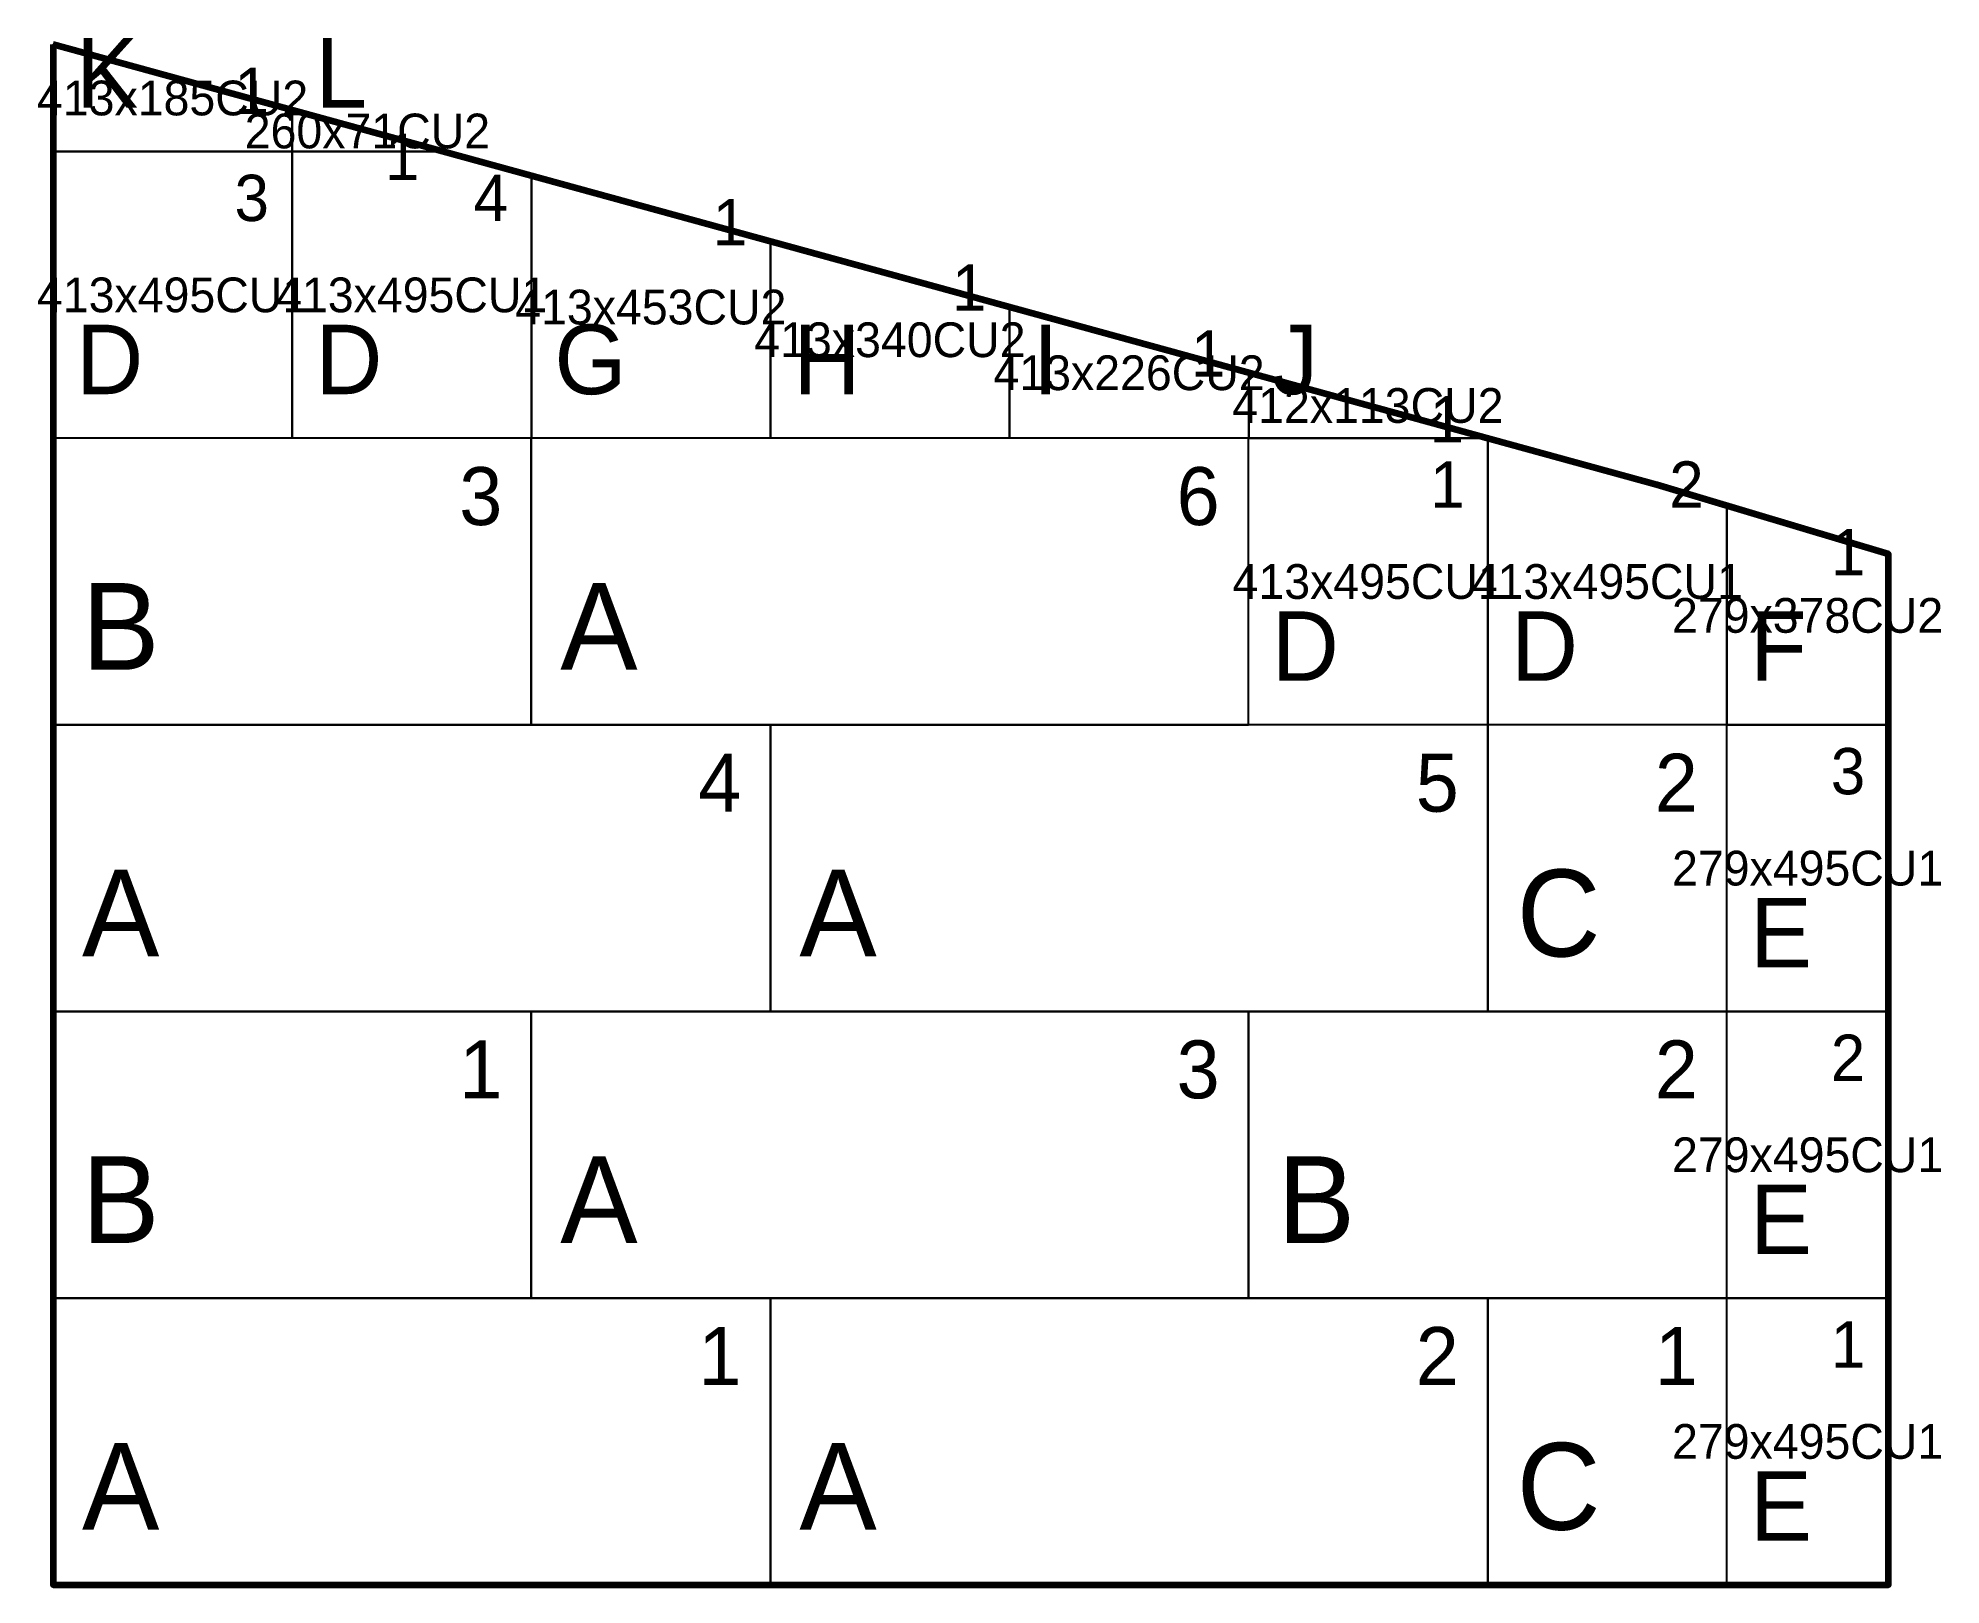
# Model space of a CAD drawing. Header units: metres. Extents: x -1641 to 7611180, y -11450 to 10389288.
# Drawn here: x 7607893 to 7611180, y 10386617 to 10389288 of the extents above; entities outside this region: 3.
import ezdxf
from ezdxf.enums import TextEntityAlignment as Align

# ---------------------------------------------------------------- set-up
doc = ezdxf.new("R2010")
doc.units = ezdxf.units.M
for name, color, linetype in [('BLOCCHI_CUSTOM', 6, 'Continuous'), ('BLOCCHI_STD', 7, 'Continuous'), ('PARETE', 5, 'Continuous'), ('TESTI', 7, 'Continuous')]:
    doc.layers.add(name, color=color, linetype=linetype)

msp = doc.modelspace()

# ---------------------------------------------------------------- linework, layer by layer
at = {"layer": 'BLOCCHI_CUSTOM'}
for points in [[(7608332.2, 10389163.4), (7608332.2, 10389092), (7607919.2, 10389092), (7607919.2, 10389276.7), (7608332.2, 10389163.4)], [(7608592.3, 10389092), (7608332.2, 10389092), (7608332.2, 10389163.4), (7608592.3, 10389092)], [(7607919.2, 10388597), (7607919.2, 10389092), (7608332.2, 10389092), (7608332.2, 10388597), (7607919.2, 10388597)], [(7608332.2, 10388597), (7608332.2, 10389092), (7608592.3, 10389092), (7608745.2, 10389050), (7608745.2, 10388597), (7608332.2, 10388597)], [(7609158, 10388597), (7608745.2, 10388597), (7608745.2, 10389050), (7609158, 10388936.8), (7609158.2, 10388936.7), (7609158.2, 10388597), (7609158, 10388597)], [(7609158.2, 10388597), (7609158.2, 10388936.7), (7609571.2, 10388823.4), (7609571.2, 10388597), (7609158.2, 10388597)], [(7609571.2, 10388597), (7609571.2, 10388823.4), (7609984, 10388710.2), (7609984.2, 10388710.1), (7609984.2, 10388597), (7609984, 10388597), (7609571.2, 10388597)], [(7610396, 10388597.1), (7610396, 10388597), (7609984.2, 10388597), (7609984.2, 10388710.1), (7610396, 10388597.1)], [(7609984, 10388102), (7609984, 10388597), (7610396.5, 10388597), (7610397, 10388596.9), (7610397, 10388102), (7609984, 10388102)], [(7610397, 10388102), (7610397, 10388596.9), (7610689.2, 10388516.7), (7610810, 10388480.4), (7610810, 10388102), (7610397, 10388102)], [(7611089, 10388396.7), (7611089, 10388102), (7610810, 10388102), (7610810, 10388480.4), (7611089, 10388396.7)], [(7611089, 10387607), (7610810, 10387607), (7610810, 10388102), (7611089, 10388102), (7611089, 10387607)], [(7611089, 10387112), (7610810, 10387112), (7610810, 10387607), (7611089, 10387607), (7611089, 10387112)], [(7611089, 10386617), (7610810, 10386617), (7610810, 10387111.7), (7611089, 10387111.7), (7611089, 10386617)]]:
    msp.add_lwpolyline(points, close=True, dxfattribs=at)
at = {"layer": 'BLOCCHI_STD'}
for points in [[(7607919, 10388102), (7608745, 10388102), (7608745, 10388597), (7607919, 10388597), (7607919, 10388102)], [(7608745, 10388102), (7609984, 10388102), (7609984, 10388597), (7608745, 10388597), (7608745, 10388102)], [(7607919, 10387607), (7609158, 10387607), (7609158, 10388102), (7607919, 10388102), (7607919, 10387607)], [(7609158, 10387607), (7610397, 10387607), (7610397, 10388102), (7609158, 10388102), (7609158, 10387607)], [(7610397, 10387607), (7610810, 10387607), (7610810, 10388102), (7610397, 10388102), (7610397, 10387607)], [(7607919, 10387112), (7608745, 10387112), (7608745, 10387607), (7607919, 10387607), (7607919, 10387112)], [(7608745, 10387112), (7609984, 10387112), (7609984, 10387607), (7608745, 10387607), (7608745, 10387112)], [(7609984, 10387112), (7610810, 10387112), (7610810, 10387607), (7609984, 10387607), (7609984, 10387112)], [(7607919, 10386617), (7609158, 10386617), (7609158, 10387112), (7607919, 10387112), (7607919, 10386617)], [(7609158, 10386617), (7610397, 10386617), (7610397, 10387112), (7609158, 10387112), (7609158, 10386617)], [(7610397, 10386617), (7610810, 10386617), (7610810, 10387112), (7610397, 10387112), (7610397, 10386617)]]:
    msp.add_lwpolyline(points, dxfattribs=at)
at = {"layer": 'PARETE', "lineweight": 100}
msp.add_lwpolyline([(7607919.2, 10389276.7), (7607919.2, 10386616.7), (7611089.2, 10386616.7), (7611089.2, 10388396.7), (7610689.2, 10388516.7), (7607919.2, 10389276.7)], close=True, dxfattribs=at)

# ---------------------------------------------------------------- texts
at = {"layer": 'TESTI', "color": 3}
for s, p in [('K', (7607959, 10389132)), ('L', (7608372, 10389132)), ('D', (7607959, 10388637)), ('D', (7608372, 10388637)), ('G', (7608785, 10388637)), ('H', (7609198, 10388637)), ('I', (7609611, 10388637)), ('J', (7610024, 10388637)), ('D', (7610024, 10388142)), ('D', (7610437, 10388142)), ('F', (7610850, 10388142)), ('E', (7610850, 10387647)), ('E', (7610850, 10387152)), ('E', (7610850, 10386657))]:
    msp.add_text(s, height=120, dxfattribs=at).set_placement(p, align=Align.BOTTOM_LEFT)
at = {"layer": 'TESTI', "color": 4}
for s, p in [('1', (7608292, 10389237)), ('1', (7608552, 10389123)), ('3', (7608292, 10389052)), ('4', (7608705, 10389052)), ('1', (7609118, 10389010)), ('1', (7609531, 10388897)), ('1', (7609944, 10388783)), ('1', (7610356, 10388670)), ('1', (7610357, 10388557)), ('2', (7610770, 10388557)), ('1', (7611049, 10388440)), ('3', (7611049, 10388062)), ('2', (7611049, 10387567)), ('1', (7611049, 10387072))]:
    msp.add_text(s, height=80, dxfattribs=at).set_placement(p, align=Align.TOP_RIGHT)
at = {"layer": 'TESTI', "color": 8}
for s, p in [('413x185CU2', (7608125.5, 10389184.5)), ('260x71CU2', (7608462, 10389127.5)), ('413x495CU1', (7608125.5, 10388844.5)), ('413x495CU1', (7608538.5, 10388844.5)), ('413x453CU2', (7608951.5, 10388823.5)), ('413x340CU2', (7609364.5, 10388767)), ('413x226CU2', (7609777.5, 10388710)), ('412x113CU2', (7610190, 10388653.5)), ('413x495CU1', (7610190.5, 10388349.5)), ('413x495CU1', (7610603.5, 10388349.5)), ('279x378CU2', (7610949.5, 10388291)), ('279x495CU1', (7610949.5, 10387854.5)), ('279x495CU1', (7610949.5, 10387359.5)), ('279x495CU1', (7610949.5, 10386864.5))]:
    msp.add_text(s, height=60, dxfattribs=at).set_placement(p, align=Align.MIDDLE_CENTER)
at = {"layer": 'TESTI', "color": 2}
for s, p in [('3', (7608695, 10388547)), ('6', (7609934, 10388547)), ('4', (7609108, 10388052)), ('5', (7610347, 10388052)), ('2', (7610760, 10388052)), ('3', (7609934, 10387557)), ('2', (7610760, 10387557)), ('1', (7608695, 10387557)), ('1', (7609108, 10387062)), ('2', (7610347, 10387062)), ('1', (7610760, 10387062))]:
    msp.add_text(s, height=100, dxfattribs=at).set_placement(p, align=Align.TOP_RIGHT)
at = {"layer": 'TESTI', "color": 1}
for s, p in [('B', (7607969, 10388152)), ('A', (7608795, 10388152)), ('C', (7610447, 10387657)), ('A', (7607969, 10387657)), ('A', (7609208, 10387657)), ('B', (7607969, 10387162)), ('A', (7608795, 10387162)), ('B', (7610034, 10387162)), ('A', (7607969, 10386667)), ('A', (7609208, 10386667)), ('C', (7610447, 10386667))]:
    msp.add_text(s, height=150, dxfattribs=at).set_placement(p, align=Align.BOTTOM_LEFT)
at = {"layer": 'TESTI'}
for s, height, p in [('LAYOUT PARETE PRINCIPALE', 300, (1585, 3460)), ('SCHEMA DI TAGLIO COMPLETO', 300, (1585, -1400)), ('TUTTI I BLOCCHI RAGGRUPPATI PER CATEGORIA', 200, (1585, -1700))]:
    msp.add_text(s, height=height, dxfattribs=at).set_placement(p, align=Align.MIDDLE_CENTER)

doc.saveas('drawing.dxf')
